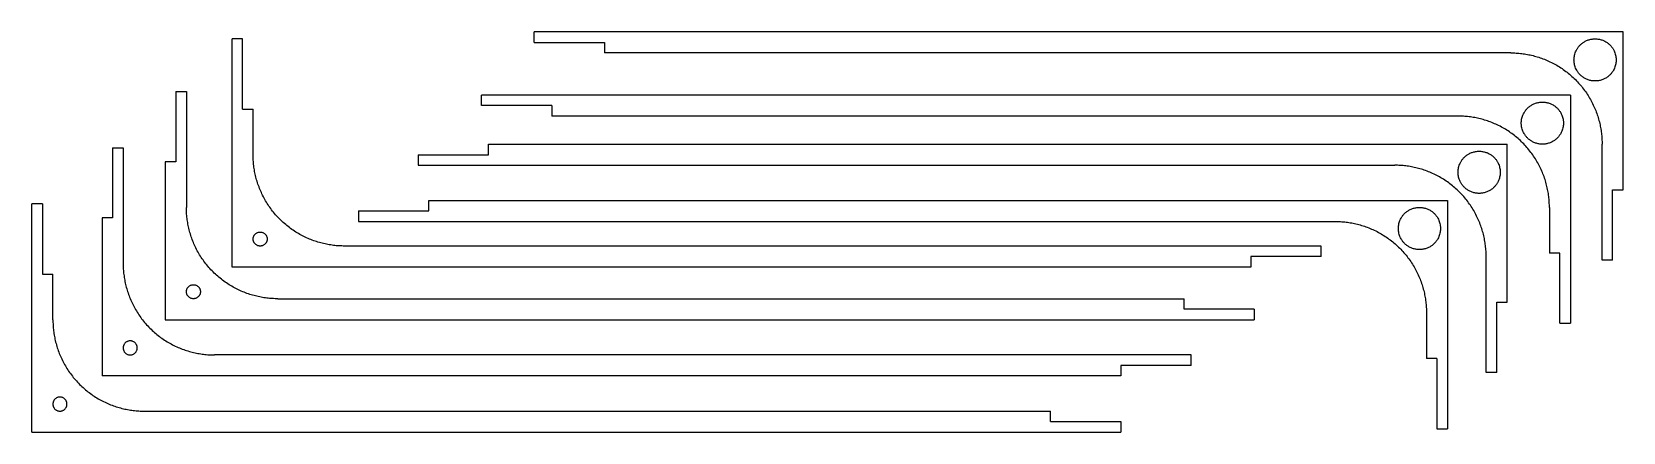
# Model space of a CAD drawing. Header units: millimetres. Extents: x -166 to 287, y 78 to 192.
import ezdxf

# ---------------------------------------------------------------- set-up
doc = ezdxf.new("R2010")
doc.units = ezdxf.units.MM
doc.layers.add('PLYWOOD', color=5, linetype='Continuous', true_color=0x0000ff)

msp = doc.modelspace()

# ---------------------------------------------------------------- linework, layer by layer
at = {"layer": 'PLYWOOD', "color": 18, "true_color": 0x000000}
for points in [[(287, 192, 2), (132, 192, 2), (-23, 192, 2)], [(287, 192, -7), (132, 192, -7), (-23, 192, -7)], [(-23, 192, -7), (-23, 192, -2.5), (-23, 192, 2)], [(-23, 189, 2), (-23, 190.5, 2), (-23, 192, 2)], [(-23, 189, -7), (-23, 190.5, -7), (-23, 192, -7)], [(287, 192, -7), (287, 192, -2.5), (287, 192, 2)], [(287, 147, 2), (287, 169.5, 2), (287, 192, 2)], [(287, 147, -7), (287, 169.5, -7), (287, 192, -7)], [(-109, 125, -7), (-109, 157.5, -7), (-109, 190, -7)], [(-109, 190, -16), (-109, 190, -11.5), (-109, 190, -7)], [(-109, 125, -16), (-109, 157.5, -16), (-109, 190, -16)], [(-106, 190, -7), (-107.5, 190, -7), (-109, 190, -7)], [(-106, 190, -16), (-107.5, 190, -16), (-109, 190, -16)], [(-106, 190, -16), (-106, 190, -11.5), (-106, 190, -7)], [(-106, 170, -7), (-106, 180, -7), (-106, 190, -7)], [(-106, 170, -16), (-106, 180, -16), (-106, 190, -16)], [(-23, 189, 2), (-13, 189, 2), (-3, 189, 2)], [(-23, 189, -7), (-23, 189, -2.5), (-23, 189, 2)], [(-23, 189, -7), (-13, 189, -7), (-3, 189, -7)], [(-3, 189, 2), (-3, 187.5, 2), (-3, 186, 2)], [(-3, 189, -7), (-3, 189, -2.5), (-3, 189, 2)], [(-3, 189, -7), (-3, 187.5, -7), (-3, 186, -7)], [(255, 186, 2), (126, 186, 2), (-3, 186, 2)], [(-3, 186, -7), (-3, 186, -2.5), (-3, 186, 2)], [(255, 186, -7), (126, 186, -7), (-3, 186, -7)], [(255, 186, -7), (255, 186, -2.5), (255, 186, 2)], [(273, 184, -7), (273, 184, -2.5), (273, 184, 2)], [(285, 184, -7), (285, 184, -2.5), (285, 184, 2)], [(-125, 175, -7), (-125, 165, -7), (-125, 155, -7)], [(-125, 175, -16), (-125, 175, -11.5), (-125, 175, -7)], [(-125, 175, -16), (-125, 165, -16), (-125, 155, -16)], [(-125, 175, -7), (-123.5, 175, -7), (-122, 175, -7)], [(-125, 175, -16), (-123.5, 175, -16), (-122, 175, -16)], [(-122, 175, -16), (-122, 175, -11.5), (-122, 175, -7)], [(-122, 175, -7), (-122, 158.5, -7), (-122, 142, -7)], [(-122, 175, -16), (-122, 158.5, -16), (-122, 142, -16)], [(-38, 171, -7), (-38, 172.5, -7), (-38, 174, -7)], [(-38, 171, 2), (-38, 172.5, 2), (-38, 174, 2)], [(-38, 174, 2), (-38, 174, -2.5), (-38, 174, -7)], [(272, 174, -7), (117, 174, -7), (-38, 174, -7)], [(272, 174, 2), (117, 174, 2), (-38, 174, 2)], [(272, 174, -7), (272, 141.5, -7), (272, 109, -7)], [(272, 174, 2), (272, 174, -2.5), (272, 174, -7)], [(272, 174, 2), (272, 141.5, 2), (272, 109, 2)], [(-106, 170, -16), (-106, 170, -11.5), (-106, 170, -7)], [(-106, 170, -7), (-104.5, 170, -7), (-103, 170, -7)], [(-106, 170, -16), (-104.5, 170, -16), (-103, 170, -16)], [(-103, 170, -16), (-103, 170, -11.5), (-103, 170, -7)], [(-103, 157, -7), (-103, 163.5, -7), (-103, 170, -7)], [(-103, 157, -16), (-103, 163.5, -16), (-103, 170, -16)], [(-38, 171, 2), (-38, 171, -2.5), (-38, 171, -7)], [(-18, 171, -7), (-28, 171, -7), (-38, 171, -7)], [(-18, 171, 2), (-28, 171, 2), (-38, 171, 2)], [(-18, 171, 2), (-18, 171, -2.5), (-18, 171, -7)], [(-18, 171, -7), (-18, 169.5, -7), (-18, 168, -7)], [(-18, 171, 2), (-18, 169.5, 2), (-18, 168, 2)], [(-18, 168, 2), (-18, 168, -2.5), (-18, 168, -7)], [(240, 168, -7), (111, 168, -7), (-18, 168, -7)], [(240, 168, 2), (111, 168, 2), (-18, 168, 2)], [(240, 168, 2), (240, 168, -2.5), (240, 168, -7)], [(258, 166, 2), (258, 166, -2.5), (258, 166, -7)], [(270, 166, 2), (270, 166, -2.5), (270, 166, -7)], [(-143, 159, -16), (-143, 149, -16), (-143, 139, -16)], [(-143, 159, -7), (-143, 149, -7), (-143, 139, -7)], [(-143, 159, -7), (-143, 159, -11.5), (-143, 159, -16)], [(-143, 159, -16), (-141.5, 159, -16), (-140, 159, -16)], [(-143, 159, -7), (-141.5, 159, -7), (-140, 159, -7)], [(-140, 159, -16), (-140, 142.5, -16), (-140, 126, -16)], [(-140, 159, -7), (-140, 159, -11.5), (-140, 159, -16)], [(-140, 159, -7), (-140, 142.5, -7), (-140, 126, -7)], [(-36, 160, -7), (109, 160, -7), (254, 160, -7)], [(-36, 160, 2), (-36, 160, -2.5), (-36, 160, -7)], [(-36, 160, 2), (109, 160, 2), (254, 160, 2)], [(-36, 157, -7), (-36, 158.5, -7), (-36, 160, -7)], [(-36, 157, 2), (-36, 158.5, 2), (-36, 160, 2)], [(254, 115, -7), (254, 137.5, -7), (254, 160, -7)], [(254, 160, 2), (254, 160, -2.5), (254, 160, -7)], [(254, 115, 2), (254, 137.5, 2), (254, 160, 2)], [(281, 127, 2), (281, 143.5, 2), (281, 160, 2)], [(281, 160, -7), (281, 160, -2.5), (281, 160, 2)], [(281, 127, -7), (281, 143.5, -7), (281, 160, -7)], [(-128, 155, -7), (-128, 132.5, -7), (-128, 110, -7)], [(-128, 155, -16), (-128, 155, -11.5), (-128, 155, -7)], [(-128, 155, -16), (-128, 132.5, -16), (-128, 110, -16)], [(-125, 155, -7), (-126.5, 155, -7), (-128, 155, -7)], [(-125, 155, -16), (-126.5, 155, -16), (-128, 155, -16)], [(-125, 155, -16), (-125, 155, -11.5), (-125, 155, -7)], [(-103, 157, -16), (-103, 157, -11.5), (-103, 157, -7)], [(-56, 157, -7), (-46, 157, -7), (-36, 157, -7)], [(-56, 157, 2), (-56, 157, -2.5), (-56, 157, -7)], [(-56, 157, 2), (-46, 157, 2), (-36, 157, 2)], [(-56, 157, -7), (-56, 155.5, -7), (-56, 154, -7)], [(-56, 157, 2), (-56, 155.5, 2), (-56, 154, 2)], [(-36, 157, 2), (-36, 157, -2.5), (-36, 157, -7)], [(-56, 154, 2), (-56, 154, -2.5), (-56, 154, -7)], [(-56, 154, -7), (83, 154, -7), (222, 154, -7)], [(-56, 154, 2), (83, 154, 2), (222, 154, 2)], [(222, 154, 2), (222, 154, -2.5), (222, 154, -7)], [(240, 152, 2), (240, 152, -2.5), (240, 152, -7)], [(252, 152, 2), (252, 152, -2.5), (252, 152, -7)], [(284, 147, 2), (285.5, 147, 2), (287, 147, 2)], [(284, 147, -7), (284, 147, -2.5), (284, 147, 2)], [(284, 147, -7), (285.5, 147, -7), (287, 147, -7)], [(284, 127, 2), (284, 137, 2), (284, 147, 2)], [(284, 127, -7), (284, 137, -7), (284, 147, -7)], [(287, 147, -7), (287, 147, -2.5), (287, 147, 2)], [(-163, 143, -16), (-164.5, 143, -16), (-166, 143, -16)], [(-166, 143, -7), (-166, 143, -11.5), (-166, 143, -16)], [(-163, 143, -7), (-164.5, 143, -7), (-166, 143, -7)], [(-166, 78, -16), (-166, 110.5, -16), (-166, 143, -16)], [(-166, 78, -7), (-166, 110.5, -7), (-166, 143, -7)], [(-163, 143, -16), (-163, 133, -16), (-163, 123, -16)], [(-163, 143, -7), (-163, 143, -11.5), (-163, 143, -16)], [(-163, 143, -7), (-163, 133, -7), (-163, 123, -7)], [(-122, 142, -16), (-122, 142, -11.5), (-122, 142, -7)], [(-73, 141, 2), (-63, 141, 2), (-53, 141, 2)], [(-73, 141, -7), (-63, 141, -7), (-53, 141, -7)], [(-73, 141, -7), (-73, 141, -2.5), (-73, 141, 2)], [(-73, 141, 2), (-73, 139.5, 2), (-73, 138, 2)], [(-73, 141, -7), (-73, 139.5, -7), (-73, 138, -7)], [(-53, 141, 2), (-53, 142.5, 2), (-53, 144, 2)], [(-53, 144, -7), (-53, 144, -2.5), (-53, 144, 2)], [(-53, 141, -7), (-53, 142.5, -7), (-53, 144, -7)], [(-53, 144, 2), (92, 144, 2), (237, 144, 2)], [(-53, 144, -7), (92, 144, -7), (237, 144, -7)], [(-53, 141, -7), (-53, 141, -2.5), (-53, 141, 2)], [(237, 144, -7), (237, 144, -2.5), (237, 144, 2)], [(237, 144, 2), (237, 111.5, 2), (237, 79, 2)], [(237, 144, -7), (237, 111.5, -7), (237, 79, -7)], [(266, 142, 2), (266, 142, -2.5), (266, 142, -7)], [(266, 142, -7), (266, 135.5, -7), (266, 129, -7)], [(266, 142, 2), (266, 135.5, 2), (266, 129, 2)], [(-143, 139, -16), (-144.5, 139, -16), (-146, 139, -16)], [(-146, 139, -7), (-146, 139, -11.5), (-146, 139, -16)], [(-143, 139, -7), (-144.5, 139, -7), (-146, 139, -7)], [(-146, 139, -16), (-146, 116.5, -16), (-146, 94, -16)], [(-146, 139, -7), (-146, 116.5, -7), (-146, 94, -7)], [(-143, 139, -7), (-143, 139, -11.5), (-143, 139, -16)], [(-73, 138, 2), (66, 138, 2), (205, 138, 2)], [(-73, 138, -7), (-73, 138, -2.5), (-73, 138, 2)], [(-73, 138, -7), (66, 138, -7), (205, 138, -7)], [(205, 138, -7), (205, 138, -2.5), (205, 138, 2)], [(223, 136, -7), (223, 136, -2.5), (223, 136, 2)], [(235, 136, -7), (235, 136, -2.5), (235, 136, 2)], [(-103, 133, -16), (-103, 133, -11.5), (-103, 133, -7)], [(-99, 133, -16), (-99, 133, -11.5), (-99, 133, -7)], [(-77, 131, -16), (-77, 131, -11.5), (-77, 131, -7)], [(201, 131, -7), (62, 131, -7), (-77, 131, -7)], [(201, 131, -16), (62, 131, -16), (-77, 131, -16)], [(201, 128, -7), (191, 128, -7), (181, 128, -7)], [(181, 128, -16), (181, 128, -11.5), (181, 128, -7)], [(201, 128, -16), (191, 128, -16), (181, 128, -16)], [(181, 128, -7), (181, 126.5, -7), (181, 125, -7)], [(181, 128, -16), (181, 126.5, -16), (181, 125, -16)], [(201, 131, -16), (201, 131, -11.5), (201, 131, -7)], [(201, 128, -7), (201, 129.5, -7), (201, 131, -7)], [(201, 128, -16), (201, 129.5, -16), (201, 131, -16)], [(201, 128, -16), (201, 128, -11.5), (201, 128, -7)], [(248, 128, 2), (248, 128, -2.5), (248, 128, -7)], [(248, 95, -7), (248, 111.5, -7), (248, 128, -7)], [(248, 95, 2), (248, 111.5, 2), (248, 128, 2)], [(266, 129, 2), (266, 129, -2.5), (266, 129, -7)], [(269, 129, -7), (267.5, 129, -7), (266, 129, -7)], [(269, 129, 2), (267.5, 129, 2), (266, 129, 2)], [(269, 129, 2), (269, 129, -2.5), (269, 129, -7)], [(269, 109, -7), (269, 119, -7), (269, 129, -7)], [(269, 109, 2), (269, 119, 2), (269, 129, 2)], [(284, 127, 2), (282.5, 127, 2), (281, 127, 2)], [(281, 127, -7), (281, 127, -2.5), (281, 127, 2)], [(284, 127, -7), (282.5, 127, -7), (281, 127, -7)], [(284, 127, -7), (284, 127, -2.5), (284, 127, 2)], [(-163, 123, -16), (-161.5, 123, -16), (-160, 123, -16)], [(-163, 123, -7), (-163, 123, -11.5), (-163, 123, -16)], [(-163, 123, -7), (-161.5, 123, -7), (-160, 123, -7)], [(-160, 110, -16), (-160, 116.5, -16), (-160, 123, -16)], [(-160, 123, -7), (-160, 123, -11.5), (-160, 123, -16)], [(-160, 110, -7), (-160, 116.5, -7), (-160, 123, -7)], [(-140, 126, -7), (-140, 126, -11.5), (-140, 126, -16)], [(181, 125, -7), (36, 125, -7), (-109, 125, -7)], [(-109, 125, -16), (-109, 125, -11.5), (-109, 125, -7)], [(181, 125, -16), (36, 125, -16), (-109, 125, -16)], [(181, 125, -16), (181, 125, -11.5), (181, 125, -7)], [(-122, 118, -16), (-122, 118, -11.5), (-122, 118, -7)], [(-118, 118, -16), (-118, 118, -11.5), (-118, 118, -7)], [(-96, 116, -16), (-96, 116, -11.5), (-96, 116, -7)], [(-96, 116, -7), (33, 116, -7), (162, 116, -7)], [(-96, 116, -16), (33, 116, -16), (162, 116, -16)], [(162, 116, -16), (162, 116, -11.5), (162, 116, -7)], [(162, 113, -7), (162, 114.5, -7), (162, 116, -7)], [(162, 113, -16), (162, 114.5, -16), (162, 116, -16)], [(251, 95, -7), (251, 105, -7), (251, 115, -7)], [(251, 115, 2), (251, 115, -2.5), (251, 115, -7)], [(251, 95, 2), (251, 105, 2), (251, 115, 2)], [(251, 115, -7), (252.5, 115, -7), (254, 115, -7)], [(251, 115, 2), (252.5, 115, 2), (254, 115, 2)], [(254, 115, 2), (254, 115, -2.5), (254, 115, -7)], [(-160, 110, -7), (-160, 110, -11.5), (-160, 110, -16)], [(-128, 110, -7), (27, 110, -7), (182, 110, -7)], [(-128, 110, -16), (-128, 110, -11.5), (-128, 110, -7)], [(-128, 110, -16), (27, 110, -16), (182, 110, -16)], [(162, 113, -16), (162, 113, -11.5), (162, 113, -7)], [(182, 113, -7), (172, 113, -7), (162, 113, -7)], [(182, 113, -16), (172, 113, -16), (162, 113, -16)], [(182, 113, -16), (182, 113, -11.5), (182, 113, -7)], [(182, 113, -7), (182, 111.5, -7), (182, 110, -7)], [(182, 113, -16), (182, 111.5, -16), (182, 110, -16)], [(182, 110, -16), (182, 110, -11.5), (182, 110, -7)], [(231, 112, 2), (231, 105.5, 2), (231, 99, 2)], [(231, 112, -7), (231, 112, -2.5), (231, 112, 2)], [(231, 112, -7), (231, 105.5, -7), (231, 99, -7)], [(269, 109, 2), (269, 109, -2.5), (269, 109, -7)], [(269, 109, -7), (270.5, 109, -7), (272, 109, -7)], [(269, 109, 2), (270.5, 109, 2), (272, 109, 2)], [(272, 109, 2), (272, 109, -2.5), (272, 109, -7)], [(-140, 102, -7), (-140, 102, -11.5), (-140, 102, -16)], [(-136, 102, -7), (-136, 102, -11.5), (-136, 102, -16)], [(164, 100, -16), (25, 100, -16), (-114, 100, -16)], [(-114, 100, -7), (-114, 100, -11.5), (-114, 100, -16)], [(164, 100, -7), (25, 100, -7), (-114, 100, -7)], [(164, 97, -16), (164, 98.5, -16), (164, 100, -16)], [(164, 100, -7), (164, 100, -11.5), (164, 100, -16)], [(164, 97, -7), (164, 98.5, -7), (164, 100, -7)], [(144, 97, -16), (144, 95.5, -16), (144, 94, -16)], [(144, 97, -7), (144, 97, -11.5), (144, 97, -16)], [(144, 97, -7), (144, 95.5, -7), (144, 94, -7)], [(164, 97, -16), (154, 97, -16), (144, 97, -16)], [(164, 97, -7), (154, 97, -7), (144, 97, -7)], [(164, 97, -7), (164, 97, -11.5), (164, 97, -16)], [(234, 99, 2), (232.5, 99, 2), (231, 99, 2)], [(231, 99, -7), (231, 99, -2.5), (231, 99, 2)], [(234, 99, -7), (232.5, 99, -7), (231, 99, -7)], [(234, 99, 2), (234, 89, 2), (234, 79, 2)], [(234, 99, -7), (234, 99, -2.5), (234, 99, 2)], [(234, 99, -7), (234, 89, -7), (234, 79, -7)], [(-146, 94, -7), (-146, 94, -11.5), (-146, 94, -16)], [(144, 94, -16), (-1, 94, -16), (-146, 94, -16)], [(144, 94, -7), (-1, 94, -7), (-146, 94, -7)], [(144, 94, -7), (144, 94, -11.5), (144, 94, -16)], [(248, 95, 2), (248, 95, -2.5), (248, 95, -7)], [(251, 95, -7), (249.5, 95, -7), (248, 95, -7)], [(251, 95, 2), (249.5, 95, 2), (248, 95, 2)], [(251, 95, 2), (251, 95, -2.5), (251, 95, -7)], [(-160, 86, -7), (-160, 86, -11.5), (-160, 86, -16)], [(-156, 86, -7), (-156, 86, -11.5), (-156, 86, -16)], [(-134, 84, -16), (-5, 84, -16), (124, 84, -16)], [(-134, 84, -7), (-134, 84, -11.5), (-134, 84, -16)], [(-134, 84, -7), (-5, 84, -7), (124, 84, -7)], [(124, 81, -16), (124, 82.5, -16), (124, 84, -16)], [(124, 84, -7), (124, 84, -11.5), (124, 84, -16)], [(124, 81, -7), (124, 82.5, -7), (124, 84, -7)], [(-166, 78, -7), (-166, 78, -11.5), (-166, 78, -16)], [(-166, 78, -16), (-11, 78, -16), (144, 78, -16)], [(-166, 78, -7), (-11, 78, -7), (144, 78, -7)], [(124, 81, -16), (134, 81, -16), (144, 81, -16)], [(124, 81, -7), (124, 81, -11.5), (124, 81, -16)], [(124, 81, -7), (134, 81, -7), (144, 81, -7)], [(144, 81, -16), (144, 79.5, -16), (144, 78, -16)], [(144, 81, -7), (144, 81, -11.5), (144, 81, -16)], [(144, 81, -7), (144, 79.5, -7), (144, 78, -7)], [(144, 78, -7), (144, 78, -11.5), (144, 78, -16)], [(234, 79, 2), (235.5, 79, 2), (237, 79, 2)], [(234, 79, -7), (234, 79, -2.5), (234, 79, 2)], [(234, 79, -7), (235.5, 79, -7), (237, 79, -7)], [(237, 79, -7), (237, 79, -2.5), (237, 79, 2)]]:
    msp.add_open_spline(points, degree=2, dxfattribs=at)
for points, weights in [([(255, 186, 2), (270.23, 186, 2), (281, 175.23, 2), (281, 160, 2)], [1, 0.804737854124, 0.804737854124, 1]), ([(255, 186, -7), (270.23, 186, -7), (281, 175.23, -7), (281, 160, -7)], [1, 0.804737854124, 0.804737854124, 1]), ([(273, 184, -7), (273, 196, -7), (285, 196, -7), (285, 184, -7)], [1, 0.333333333333, 0.333333333333, 1]), ([(273, 184, 2), (273, 196, 2), (285, 196, 2), (285, 184, 2)], [1, 0.333333333333, 0.333333333333, 1]), ([(285, 184, -7), (285, 172, -7), (273, 172, -7), (273, 184, -7)], [1, 0.333333333333, 0.333333333333, 1]), ([(285, 184, 2), (285, 172, 2), (273, 172, 2), (273, 184, 2)], [1, 0.333333333333, 0.333333333333, 1]), ([(266, 142, -7), (266, 157.23, -7), (255.23, 168, -7), (240, 168, -7)], [1, 0.804737854124, 0.804737854124, 1]), ([(266, 142, 2), (266, 157.23, 2), (255.23, 168, 2), (240, 168, 2)], [1, 0.804737854124, 0.804737854124, 1]), ([(258, 166, 2), (258, 178, 2), (270, 178, 2), (270, 166, 2)], [1, 0.333333333333, 0.333333333333, 1]), ([(258, 166, -7), (258, 178, -7), (270, 178, -7), (270, 166, -7)], [1, 0.333333333333, 0.333333333333, 1]), ([(270, 166, 2), (270, 154, 2), (258, 154, 2), (258, 166, 2)], [1, 0.333333333333, 0.333333333333, 1]), ([(270, 166, -7), (270, 154, -7), (258, 154, -7), (258, 166, -7)], [1, 0.333333333333, 0.333333333333, 1]), ([(-77, 131, -7), (-92.23, 131, -7), (-103, 141.77, -7), (-103, 157, -7)], [1, 0.804737854124, 0.804737854124, 1]), ([(-77, 131, -16), (-92.23, 131, -16), (-103, 141.77, -16), (-103, 157, -16)], [1, 0.804737854124, 0.804737854124, 1]), ([(240, 152, 2), (240, 164, 2), (252, 164, 2), (252, 152, 2)], [1, 0.333333333333, 0.333333333333, 1]), ([(240, 152, -7), (240, 164, -7), (252, 164, -7), (252, 152, -7)], [1, 0.333333333333, 0.333333333333, 1]), ([(248, 128, -7), (248, 143.23, -7), (237.23, 154, -7), (222, 154, -7)], [1, 0.804737854124, 0.804737854124, 1]), ([(248, 128, 2), (248, 143.23, 2), (237.23, 154, 2), (222, 154, 2)], [1, 0.804737854124, 0.804737854124, 1]), ([(252, 152, 2), (252, 140, 2), (240, 140, 2), (240, 152, 2)], [1, 0.333333333333, 0.333333333333, 1]), ([(252, 152, -7), (252, 140, -7), (240, 140, -7), (240, 152, -7)], [1, 0.333333333333, 0.333333333333, 1]), ([(-96, 116, -7), (-111.23, 116, -7), (-122, 126.77, -7), (-122, 142, -7)], [1, 0.804737854124, 0.804737854124, 1]), ([(-96, 116, -16), (-111.23, 116, -16), (-122, 126.77, -16), (-122, 142, -16)], [1, 0.804737854124, 0.804737854124, 1]), ([(223, 136, -7), (223, 148, -7), (235, 148, -7), (235, 136, -7)], [1, 0.333333333333, 0.333333333333, 1]), ([(223, 136, 2), (223, 148, 2), (235, 148, 2), (235, 136, 2)], [1, 0.333333333333, 0.333333333333, 1]), ([(205, 138, 2), (220.23, 138, 2), (231, 127.23, 2), (231, 112, 2)], [1, 0.804737854124, 0.804737854124, 1]), ([(205, 138, -7), (220.23, 138, -7), (231, 127.23, -7), (231, 112, -7)], [1, 0.804737854124, 0.804737854124, 1]), ([(235, 136, -7), (235, 124, -7), (223, 124, -7), (223, 136, -7)], [1, 0.333333333333, 0.333333333333, 1]), ([(235, 136, 2), (235, 124, 2), (223, 124, 2), (223, 136, 2)], [1, 0.333333333333, 0.333333333333, 1]), ([(-103, 133, -16), (-103, 137, -16), (-99, 137, -16), (-99, 133, -16)], [1, 0.333333333333, 0.333333333333, 1]), ([(-103, 133, -7), (-103, 137, -7), (-99, 137, -7), (-99, 133, -7)], [1, 0.333333333333, 0.333333333333, 1]), ([(-99, 133, -16), (-99, 129, -16), (-103, 129, -16), (-103, 133, -16)], [1, 0.333333333333, 0.333333333333, 1]), ([(-99, 133, -7), (-99, 129, -7), (-103, 129, -7), (-103, 133, -7)], [1, 0.333333333333, 0.333333333333, 1]), ([(-140, 126, -16), (-140, 110.77, -16), (-129.23, 100, -16), (-114, 100, -16)], [1, 0.804737854124, 0.804737854124, 1]), ([(-140, 126, -7), (-140, 110.77, -7), (-129.23, 100, -7), (-114, 100, -7)], [1, 0.804737854124, 0.804737854124, 1]), ([(-122, 118, -16), (-122, 122, -16), (-118, 122, -16), (-118, 118, -16)], [1, 0.333333333333, 0.333333333333, 1]), ([(-122, 118, -7), (-122, 122, -7), (-118, 122, -7), (-118, 118, -7)], [1, 0.333333333333, 0.333333333333, 1]), ([(-118, 118, -16), (-118, 114, -16), (-122, 114, -16), (-122, 118, -16)], [1, 0.333333333333, 0.333333333333, 1]), ([(-118, 118, -7), (-118, 114, -7), (-122, 114, -7), (-122, 118, -7)], [1, 0.333333333333, 0.333333333333, 1]), ([(-160, 110, -16), (-160, 94.77, -16), (-149.23, 84, -16), (-134, 84, -16)], [1, 0.804737854124, 0.804737854124, 1]), ([(-160, 110, -7), (-160, 94.77, -7), (-149.23, 84, -7), (-134, 84, -7)], [1, 0.804737854124, 0.804737854124, 1]), ([(-136, 102, -7), (-136, 106, -7), (-140, 106, -7), (-140, 102, -7)], [1, 0.333333333333, 0.333333333333, 1]), ([(-136, 102, -16), (-136, 106, -16), (-140, 106, -16), (-140, 102, -16)], [1, 0.333333333333, 0.333333333333, 1]), ([(-140, 102, -7), (-140, 98, -7), (-136, 98, -7), (-136, 102, -7)], [1, 0.333333333333, 0.333333333333, 1]), ([(-140, 102, -16), (-140, 98, -16), (-136, 98, -16), (-136, 102, -16)], [1, 0.333333333333, 0.333333333333, 1]), ([(-156, 86, -7), (-156, 90, -7), (-160, 90, -7), (-160, 86, -7)], [1, 0.333333333333, 0.333333333333, 1]), ([(-156, 86, -16), (-156, 90, -16), (-160, 90, -16), (-160, 86, -16)], [1, 0.333333333333, 0.333333333333, 1]), ([(-160, 86, -7), (-160, 82, -7), (-156, 82, -7), (-156, 86, -7)], [1, 0.333333333333, 0.333333333333, 1]), ([(-160, 86, -16), (-160, 82, -16), (-156, 82, -16), (-156, 86, -16)], [1, 0.333333333333, 0.333333333333, 1])]:
    msp.add_rational_spline(points, weights, degree=3, dxfattribs=at)

doc.saveas('drawing.dxf')
